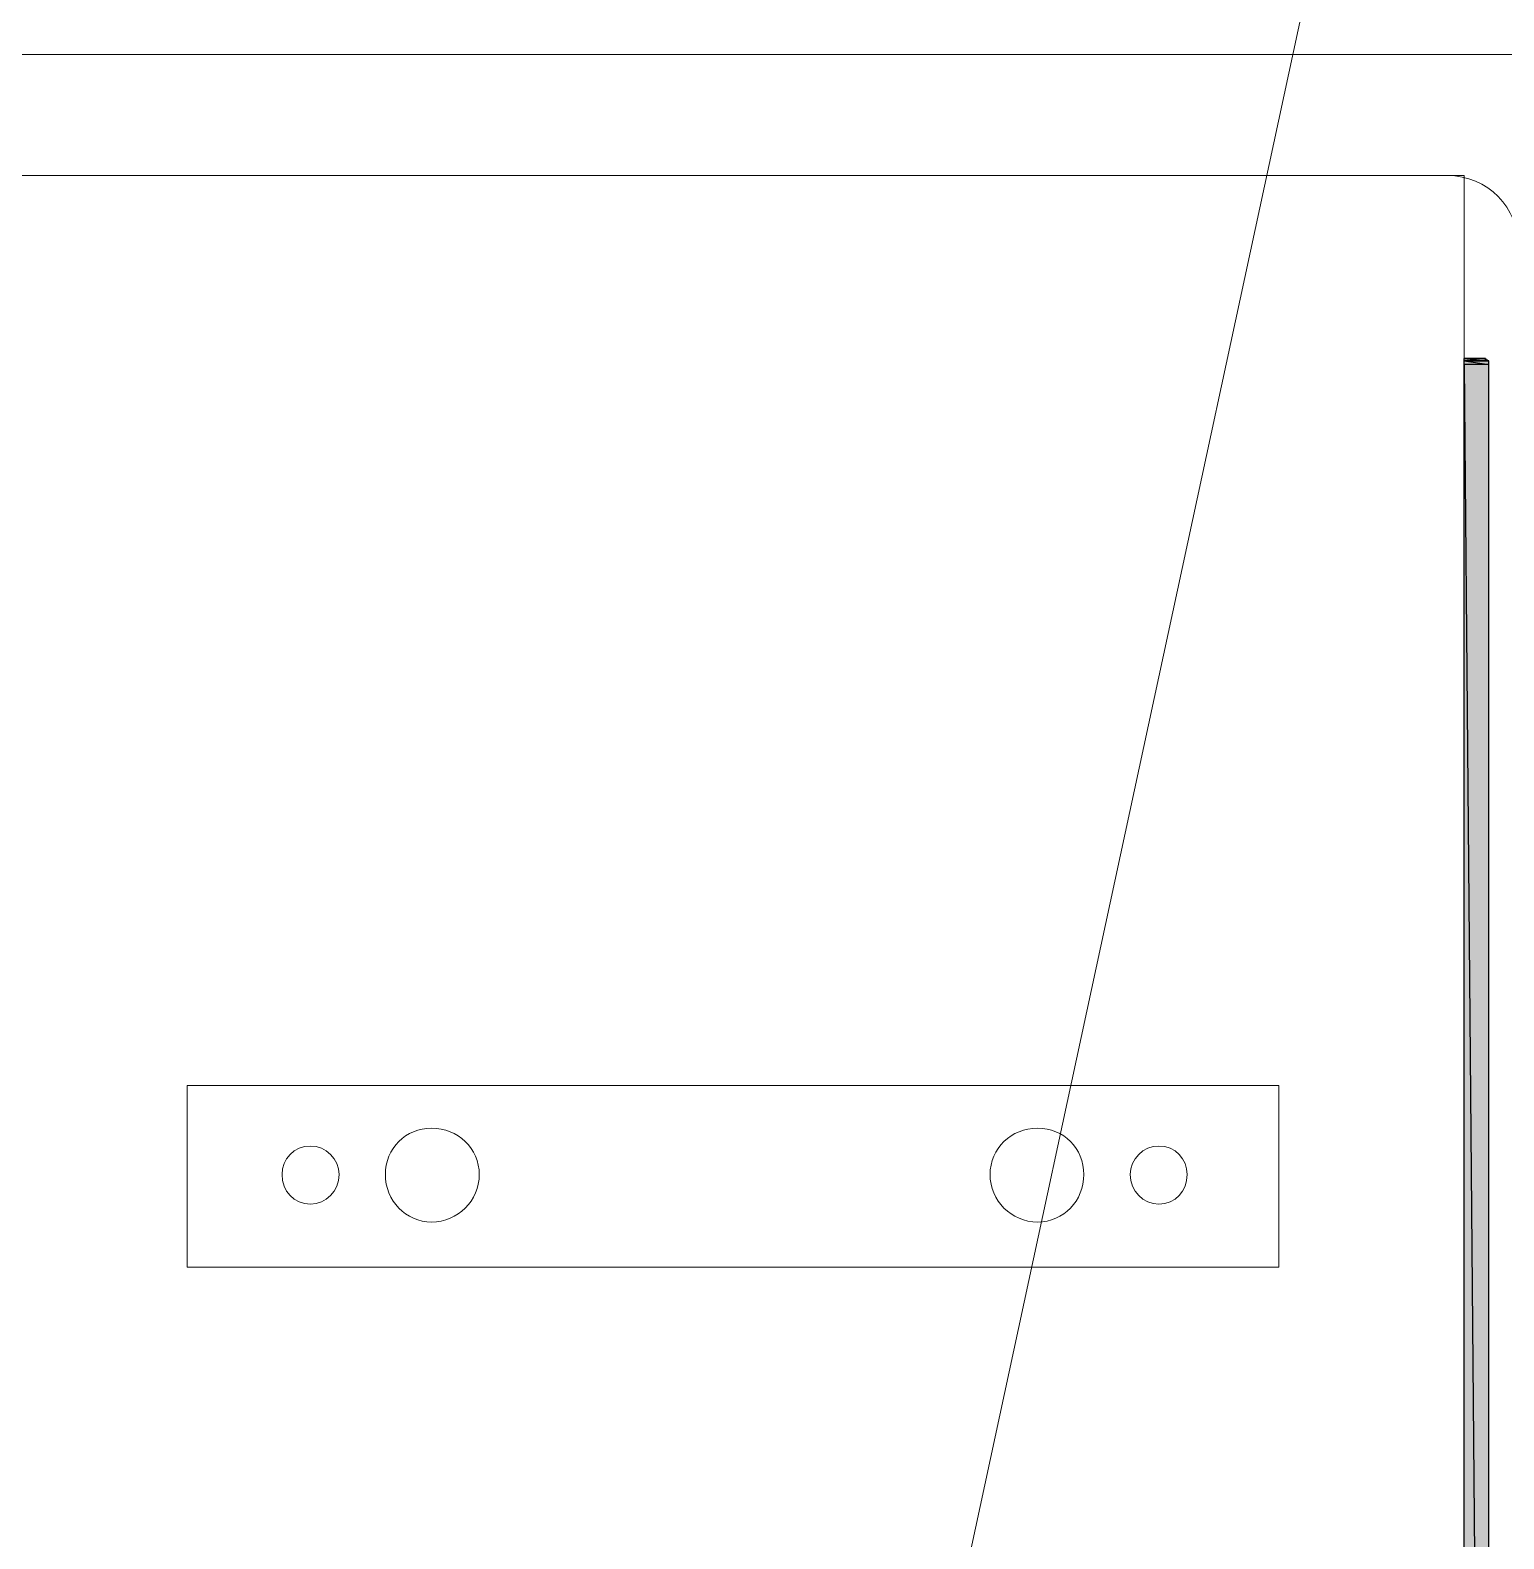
# Model space of a CAD drawing. Header units: millimetres. Extents: x 53 to 176, y -29 to 32.
# Drawn here: x 118.057 to 119.79, y -7.365 to -5.591 of the extents above; entities that cross this region are included whole.
import ezdxf

# ---------------------------------------------------------------- set-up
doc = ezdxf.new("R2010")
doc.units = ezdxf.units.MM
doc.layers.add('15 - Quadro de medição', color=6, linetype='Continuous')

msp = doc.modelspace()

# ---------------------------------------------------------------- hatches: boundary and pattern name
at = {"layer": '15 - Quadro de medição', "true_color": 0x000007}
h = msp.add_hatch(color=7, dxfattribs=at)
h.paths.add_polyline_path([(119.7429, -5.9773), (119.768, -5.9773)])
h.paths.add_polyline_path([(119.768, -5.9773), (119.7429, -5.9773)])
h.paths.add_polyline_path([(119.768, -5.9773), (119.7429, -5.9773)])
h.paths.add_polyline_path([(119.7429, -5.9773), (119.768, -5.9773)])
h.paths.add_polyline_path([(119.768, -5.9773), (119.7429, -5.9773)])
h.paths.add_polyline_path([(119.768, -5.9773), (119.7429, -5.9773), (119.7652, -5.9773)])
h = msp.add_hatch(color=7, dxfattribs=at)
h.paths.add_polyline_path([(119.768, -5.9773), (119.7429, -5.9773), (119.768, -5.9801)])
h.paths.add_polyline_path([(119.7429, -5.9773), (119.768, -5.9801), (119.7429, -5.9801)])
h = msp.add_hatch(color=7, dxfattribs=at)
h.paths.add_polyline_path([(119.7722, -5.9801), (119.7429, -5.9801)])
h.paths.add_polyline_path([(119.7429, -5.9801), (119.7722, -5.9801)])
h.paths.add_polyline_path([(119.7722, -5.9801), (119.7429, -5.9801)])
h.paths.add_polyline_path([(119.7722, -5.9801), (119.7429, -5.9801), (119.768, -5.9801)])
h = msp.add_hatch(color=7, dxfattribs=at)
h.paths.add_polyline_path([(119.7722, -5.9801), (119.7429, -5.9801), (119.7722, -5.9843)])
h.paths.add_polyline_path([(119.7429, -5.9801), (119.7722, -5.9843), (119.7429, -5.9843)])
h = msp.add_hatch(color=7, dxfattribs=at)
h.paths.add_polyline_path([(119.7722, -5.9843), (119.7429, -5.9843), (119.7722, -9.3282)])
h.paths.add_polyline_path([(119.7429, -5.9843), (119.7722, -9.3282), (119.7429, -9.3282)])

# ---------------------------------------------------------------- linework, layer by layer
at = {"layer": '15 - Quadro de medição', "color": 7, "linetype": 'Continuous', "lineweight": 20, "true_color": 0x000007}
for points in [[(123.0937, -3.8026), (119.9328, -3.8026), (118.9705, -8.2722)], [(118.0235, -5.7622), (119.7429, -5.7622), (119.7429, -9.3282), (118.0165, -9.3282), (118.0151, -9.3268), (117.9522, -9.3282)], [(118.0374, -5.7622), (119.7219, -5.7622), (119.7219, -5.7622)], [(119.7652, -5.9773), (119.7429, -5.9773), (119.7429, -5.9773)], [(119.7429, -9.3282), (119.7722, -9.3282), (119.7722, -5.9843)], [(119.525, -6.8322), (119.525, -7.0459), (118.2414, -7.0459)], [(118.2414, -7.0459), (118.2414, -6.8322), (118.8853, -6.8322)], [(118.8853, -6.8322), (119.525, -6.8322), (119.525, -6.8322)]]:
    msp.add_lwpolyline(points, dxfattribs=at)
msp.add_lwpolyline([(117.9522, -5.6198), (119.8071, -5.6198), (119.8071, -9.3282), (117.9522, -9.3282)], close=True, dxfattribs=at)
at = {"layer": '15 - Quadro de medição', "color": 7, "linetype": 'Continuous', "lineweight": -2, "true_color": 0x000007}
for points in [[(119.7429, -5.9773), (119.7652, -5.9773), (119.7652, -5.9773)], [(119.7652, -5.9773), (119.7652, -5.9773), (119.7429, -5.9773)], [(119.7652, -5.9773), (119.7429, -5.9773)], [(119.7429, -5.9773), (119.7652, -5.9773), (119.7652, -5.9773)], [(119.7429, -5.9773), (119.768, -5.9773), (119.768, -5.9773)], [(119.768, -5.9773), (119.768, -5.9773), (119.7429, -5.9773)], [(119.768, -5.9773), (119.7429, -5.9773)], [(119.7429, -5.9773), (119.768, -5.9773), (119.768, -5.9773)], [(119.768, -5.9773), (119.768, -5.9773), (119.7429, -5.9773)], [(119.768, -5.9773), (119.7429, -5.9773), (119.7652, -5.9773)], [(119.768, -5.9773), (119.7429, -5.9773), (119.768, -5.9801)], [(119.7429, -5.9773), (119.768, -5.9801), (119.7429, -5.9801)], [(119.7722, -5.9801), (119.7429, -5.9801)], [(119.7429, -5.9801), (119.7722, -5.9801), (119.7722, -5.9801)], [(119.7722, -5.9801), (119.7722, -5.9801), (119.7429, -5.9801)], [(119.7722, -5.9801), (119.7429, -5.9801), (119.768, -5.9801)], [(119.7722, -5.9801), (119.7429, -5.9801), (119.7722, -5.9843)], [(119.7429, -5.9801), (119.7722, -5.9843), (119.7429, -5.9843)], [(119.7722, -5.9843), (119.7429, -5.9843), (119.7722, -9.3282)], [(119.7429, -5.9843), (119.7722, -9.3282), (119.7429, -9.3282)]]:
    msp.add_lwpolyline(points, close=True, dxfattribs=at)
at = {"layer": '15 - Quadro de medição', "color": 7, "linetype": 'Continuous', "lineweight": 20, "true_color": 0x000007}
for points in [[(119.8071, -5.8461), (119.8071, -5.8), (119.7708, -5.7622), (119.7233, -5.7622)], [(119.7722, -5.9829), (119.7722, -5.9801), (119.7694, -5.9773), (119.7666, -5.9773)]]:
    msp.add_open_spline(points, degree=3, dxfattribs=at)
for points in [[(118.585, -6.9369), (118.585, -6.9062), (118.5598, -6.8824), (118.5291, -6.8824), (118.5291, -6.8824), (118.4984, -6.8824), (118.4746, -6.9062), (118.4746, -6.9369), (118.4746, -6.9369), (118.4746, -6.9676), (118.4984, -6.9928), (118.5291, -6.9928), (118.5291, -6.9928), (118.5598, -6.9928), (118.585, -6.9676), (118.585, -6.9369)], [(119.2959, -6.9369), (119.2959, -6.9062), (119.2722, -6.8824), (119.2414, -6.8824), (119.2414, -6.8824), (119.2107, -6.8824), (119.1856, -6.9062), (119.1856, -6.9369), (119.1856, -6.9369), (119.1856, -6.9676), (119.2107, -6.9928), (119.2414, -6.9928), (119.2414, -6.9928), (119.2722, -6.9928), (119.2959, -6.9676), (119.2959, -6.9369)], [(118.4201, -6.9369), (118.4201, -6.9188), (118.4048, -6.9034), (118.3866, -6.9034), (118.3866, -6.9034), (118.3671, -6.9034), (118.3531, -6.9188), (118.3531, -6.9369), (118.3531, -6.9369), (118.3531, -6.9565), (118.3671, -6.9718), (118.3866, -6.9718), (118.3866, -6.9718), (118.4048, -6.9718), (118.4201, -6.9565), (118.4201, -6.9369)], [(119.4174, -6.9369), (119.4174, -6.9188), (119.4035, -6.9034), (119.3839, -6.9034), (119.3839, -6.9034), (119.3658, -6.9034), (119.3504, -6.9188), (119.3504, -6.9369), (119.3504, -6.9369), (119.3504, -6.9565), (119.3658, -6.9718), (119.3839, -6.9718), (119.3839, -6.9718), (119.4035, -6.9718), (119.4174, -6.9565), (119.4174, -6.9369)]]:
    msp.add_open_spline(points, degree=3, knots=[0, 0, 0, 0, 0.0625, 0.0625, 0.0625, 0.062501, 0.125, 0.125, 0.125, 0.125001, 0.1875, 0.1875, 0.1875, 0.187501, 1, 1, 1, 1], dxfattribs=at)

doc.saveas('drawing.dxf')
